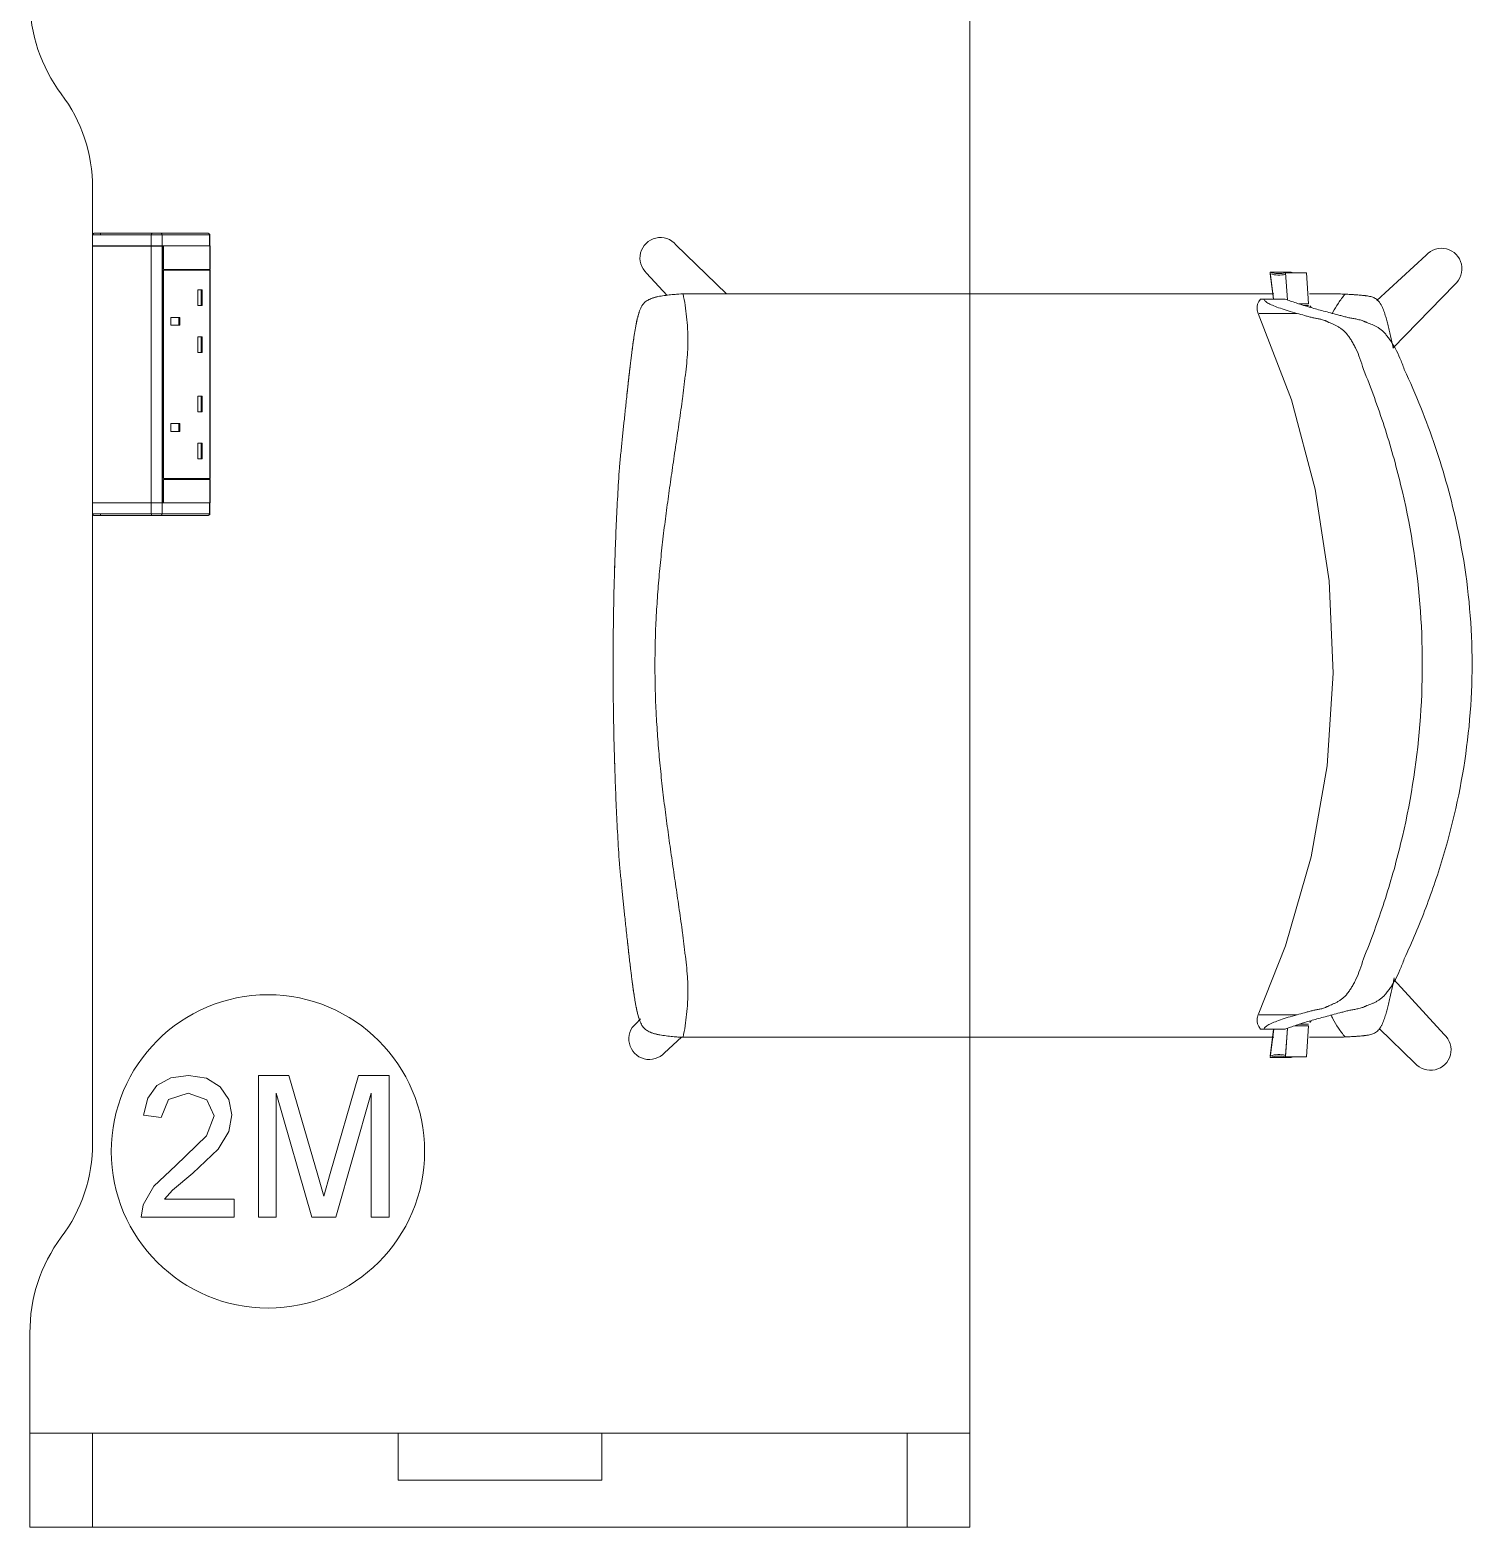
# Model space of a CAD drawing. Header units: millimetres. Extents: x 79795 to 317870, y -36033 to 97293.
# Drawn here: x 180700 to 181621, y 22738 to 23693 of the extents above; entities that cross this region are included whole.
import ezdxf

# ---------------------------------------------------------------- set-up
doc = ezdxf.new("R2010")
doc.units = ezdxf.units.MM
doc.header["$MEASUREMENT"] = 0
doc.layers.add('I-FURN', color=8, linetype='CONTINUOUS', lineweight=9)

msp = doc.modelspace()

# ---------------------------------------------------------------- linework, layer by layer
at = {"layer": 'I-FURN'}
for p, q in [((181299.93, 22737.59), (181299.93, 23837.59)), ((181299.93, 23837.59), (181299.93, 22737.59)), ((180739.93, 23592.59), (180739.93, 23562.56)), ((180739.93, 23562.56), (180739.93, 23592.59)), ((180739.92, 23562.56), (180739.92, 23555.56)), ((180739.93, 23562.56), (180777.39, 23562.56)), ((180739.93, 23562.56), (180739.93, 23555.56)), ((180740.93, 23563.56), (180740.92, 23563.56)), ((180777.95, 23563.56), (180740.93, 23563.56)), ((180740.93, 23563.56), (180744.92, 23563.56)), ((180744.92, 23562.56), (180744.92, 23563.56)), ((180744.92, 23563.56), (180783.49, 23563.56)), ((180777.39, 23562.56), (180784.31, 23562.56)), ((180777.39, 23562.56), (180777.39, 23555.56)), ((180783.49, 23563.56), (180777.95, 23563.56)), ((180813.77, 23563.56), (180783.49, 23563.56)), ((180813.77, 23563.56), (180783.49, 23563.56)), ((180784.31, 23562.56), (180814.59, 23562.56)), ((180784.31, 23562.56), (180784.31, 23555.56)), ((180814.4, 23563.34), (180814.43, 23563.32)), ((180814.59, 23562.56), (180814.77, 23562.56)), ((180814.59, 23562.56), (180814.59, 23555.56)), ((180814.77, 23555.56), (180814.77, 23562.56)), ((180814.77, 23555.56), (180814.77, 23562.56)), ((180814.77, 23555.56), (180814.77, 23562.56)), ((180739.92, 23555.44), (180739.92, 23391.54)), ((180739.93, 23555.56), (180777.39, 23555.56)), ((180739.93, 23391.54), (180739.93, 23555.44)), ((180777.39, 23555.44), (180739.93, 23555.44)), ((180777.39, 23555.56), (180784.31, 23555.56)), ((180777.39, 23391.54), (180777.39, 23555.44)), ((180784.31, 23555.44), (180777.39, 23555.44)), ((180785.14, 23555.5), (180782.68, 23555.5)), ((180784.31, 23555.56), (180814.59, 23555.56)), ((180784.31, 23391.54), (180784.31, 23555.44)), ((180784.31, 23555.44), (180784.94, 23555.44)), ((180784.94, 23555.44), (180784.94, 23540.5)), ((180785.14, 23540.5), (180785.14, 23555.5)), ((180785.14, 23555.5), (180814.97, 23555.5)), ((180814.59, 23555.56), (180814.77, 23555.56)), ((180814.77, 23391.54), (180814.77, 23555.44)), ((180814.97, 23555.5), (180814.97, 23540.5)), ((181144.59, 23524.92), (181112.32, 23556.26)), ((181591.21, 23549.69), (181559.67, 23520.71)), ((180784.94, 23540), (180784.94, 23407)), ((180814.97, 23540.5), (180785.14, 23540.5)), ((180785.14, 23407), (180785.14, 23540)), ((180814.97, 23540), (180785.14, 23540)), ((180814.59, 23540.5), (180814.59, 23540)), ((180814.97, 23540), (180814.97, 23407)), ((181093.59, 23538.05), (181106.58, 23523.91)), ((181491.67, 23538.72), (181493.73, 23521.54)), ((181505, 23538.72), (181491.67, 23538.72)), ((181491.7, 23537.76), (181493.65, 23521.54)), ((181502.58, 23521.03), (181501.39, 23538.39)), ((181501.39, 23538.39), (181514.72, 23538.39)), ((181514.72, 23538.39), (181516.08, 23518.48)), ((180809.94, 23527.4), (180807.07, 23527.4)), ((180807.07, 23517.4), (180807.07, 23527.4)), ((180809.2, 23517.4), (180809.2, 23527.4)), ((180809.94, 23517.4), (180809.94, 23527.4)), ((181116.26, 23524.92), (181116.86, 23524.92)), ((181569.99, 23490.31), (181609.43, 23530.97)), ((180809.94, 23517.4), (180807.07, 23517.4)), ((181483.61, 23518.26), (181483.29, 23516.78)), ((181483.29, 23516.78), (181483.31, 23514.51)), ((181483.31, 23514.51), (181483.86, 23512.43)), ((181484.34, 23520), (181483.61, 23518.26)), ((181485.43, 23521.54), (181484.34, 23520)), ((181487.5, 23521.54), (181501.13, 23521.54)), ((181516.08, 23518.48), (181510.18, 23518.48)), ((181516.11, 23517.53), (181513.1, 23517.53)), ((180795.6, 23509.9), (180789.87, 23509.9)), ((180789.87, 23504.9), (180789.87, 23509.9)), ((180795.6, 23504.9), (180789.87, 23504.9)), ((180794.86, 23504.9), (180794.86, 23509.9)), ((180795.6, 23504.9), (180795.6, 23509.9)), ((181483.86, 23512.43), (181505.13, 23457.29)), ((180809.94, 23497.4), (180807.07, 23497.4)), ((180807.07, 23487.4), (180807.07, 23497.4)), ((180809.2, 23487.4), (180809.2, 23497.4)), ((180809.94, 23487.4), (180809.94, 23497.4)), ((180809.94, 23487.4), (180807.07, 23487.4)), ((180809.94, 23459.61), (180807.07, 23459.61)), ((180807.07, 23449.61), (180807.07, 23459.61)), ((180809.2, 23449.61), (180809.2, 23459.61)), ((180809.94, 23449.61), (180809.94, 23459.61)), ((181505.13, 23457.29), (181520.32, 23400.16)), ((180809.94, 23449.61), (180807.07, 23449.61)), ((180789.87, 23442.11), (180789.87, 23437.11)), ((180795.6, 23442.11), (180789.87, 23442.11)), ((180789.87, 23437.11), (180795.6, 23437.11)), ((180794.86, 23437.11), (180794.86, 23442.11)), ((180795.6, 23437.11), (180795.6, 23442.11)), ((180809.94, 23429.61), (180807.07, 23429.61)), ((180807.07, 23419.61), (180807.07, 23429.61)), ((180809.2, 23419.61), (180809.2, 23429.61)), ((180809.94, 23419.61), (180809.94, 23429.61)), ((180809.94, 23419.61), (180807.07, 23419.61)), ((180784.94, 23406.5), (180784.94, 23391.54)), ((180814.97, 23407), (180785.14, 23407)), ((180785.14, 23391.5), (180785.14, 23406.5)), ((180785.14, 23406.5), (180814.97, 23406.5)), ((180814.59, 23407), (180814.59, 23406.5)), ((180814.97, 23406.5), (180814.97, 23391.5)), ((181520.32, 23400.16), (181529.25, 23341.72)), ((180739.92, 23391.44), (180739.92, 23384.44)), ((180739.93, 23391.54), (180777.39, 23391.54)), ((180739.93, 23384.44), (180739.93, 23391.44)), ((180777.39, 23391.44), (180739.93, 23391.44)), ((180777.39, 23391.54), (180784.31, 23391.54)), ((180777.39, 23384.44), (180777.39, 23391.44)), ((180784.31, 23391.44), (180777.39, 23391.44)), ((180784.94, 23391.54), (180784.31, 23391.54)), ((180784.31, 23384.44), (180784.31, 23391.44)), ((180814.59, 23391.44), (180784.31, 23391.44)), ((180814.97, 23391.5), (180785.14, 23391.5)), ((180814.59, 23384.44), (180814.59, 23391.44)), ((180814.77, 23391.44), (180814.59, 23391.44)), ((180814.77, 23384.44), (180814.77, 23391.44)), ((180814.77, 23384.44), (180814.77, 23391.44)), ((180814.77, 23391.44), (180814.77, 23384.44)), ((180739.93, 23384.44), (180739.93, 22982.59)), ((180739.93, 22982.59), (180739.93, 23384.44)), ((180777.39, 23384.44), (180739.93, 23384.44)), ((180744.92, 23383.44), (180740.93, 23383.44)), ((180740.93, 23383.44), (180777.95, 23383.44)), ((180744.92, 23383.44), (180744.92, 23384.44)), ((180783.49, 23383.44), (180744.92, 23383.44)), ((180784.31, 23384.44), (180777.39, 23384.44)), ((180777.95, 23383.44), (180783.49, 23383.44)), ((180783.49, 23383.44), (180813.77, 23383.44)), ((180783.49, 23383.44), (180813.77, 23383.44)), ((180814.59, 23384.44), (180784.31, 23384.44)), ((180814.43, 23383.7), (180814.4, 23383.67)), ((180814.77, 23384.44), (180814.59, 23384.44)), ((181529.25, 23341.72), (181531.81, 23282.65)), ((181531.81, 23282.65), (181527.97, 23223.64)), ((181527.97, 23223.64), (181517.78, 23165.39)), ((181517.78, 23165.39), (181501.35, 23108.59)), ((181501.35, 23108.59), (181483.86, 23064.66)), ((181602.73, 23051.99), (181570.5, 23087.1)), ((181483.31, 23062.58), (181483.86, 23064.66)), ((181089.67, 23062.09), (181086.83, 23059.16)), ((181483.29, 23060.31), (181483.31, 23062.58)), ((181483.61, 23058.83), (181483.29, 23060.31)), ((181484.34, 23057.09), (181483.61, 23058.83)), ((181485.43, 23055.55), (181484.34, 23057.09)), ((181487.5, 23055.55), (181501.13, 23055.55)), ((181493.73, 23055.55), (181491.67, 23038.37)), ((181493.88, 23055.55), (181491.7, 23037.42)), ((181501.39, 23038.7), (181502.58, 23056.06)), ((181501.42, 23037.74), (181502.67, 23056.09)), ((181507.27, 23057.65), (181516.11, 23057.65)), ((181510.18, 23058.6), (181516.08, 23058.6)), ((181516.11, 23057.65), (181514.75, 23037.74)), ((181561.23, 23055.9), (181584.01, 23033.79)), ((181105.03, 23040.43), (181115.8, 23050.31)), ((181116.86, 23050.26), (181116.26, 23050.26)), ((181491.7, 23037.42), (181505.03, 23037.42)), ((181514.75, 23037.74), (181501.42, 23037.74)), ((180801.16, 23025.95), (180789.8, 23024.32)), ((180812.61, 23024.14), (180801.16, 23025.95)), ((180865.24, 23025.95), (180845.79, 23025.95)), ((180845.79, 23025.95), (180845.79, 22935.54)), ((180883.74, 22962.23), (180865.24, 23025.95)), ((180909.69, 23025.95), (180891.51, 22963.33)), ((180929.14, 23025.95), (180909.69, 23025.95)), ((180929.14, 22935.54), (180929.14, 23025.95)), ((180781, 23019.44), (180775.07, 23011.45)), ((180789.8, 23024.32), (180781, 23019.44)), ((180821.39, 23018.71), (180812.61, 23024.14)), ((180826.98, 23010.6), (180821.39, 23018.71)), ((180775.07, 23011.45), (180772.33, 23000.52)), ((180783.63, 22999.11), (180788.39, 23010.52)), ((180788.39, 23010.52), (180800.92, 23014.65)), ((180800.92, 23014.65), (180812.94, 23010.42)), ((180812.94, 23010.42), (180817.54, 23000.06)), ((180828.84, 23000.74), (180826.98, 23010.6)), ((180857.09, 22935.54), (180857.09, 23014.65)), ((180857.09, 23014.65), (180879.81, 22935.54)), ((180895.13, 22935.54), (180917.84, 23014.65)), ((180917.84, 23014.65), (180917.84, 22935.54)), ((180772.33, 23000.52), (180783.63, 22999.11)), ((180817.54, 23000.06), (180812.66, 22987.26)), ((180826.83, 22990.03), (180828.84, 23000.74)), ((180820.15, 22978.95), (180826.83, 22990.03)), ((180812.66, 22987.26), (180793.15, 22968.43)), ((180803.96, 22963.46), (180820.15, 22978.95)), ((180793.15, 22968.43), (180779, 22955.33)), ((180790.96, 22952.59), (180803.96, 22963.46)), ((180887.47, 22948.92), (180883.74, 22962.23)), ((180891.51, 22963.33), (180887.47, 22948.92)), ((180779, 22955.33), (180772.13, 22943.33)), ((180785.86, 22946.84), (180790.96, 22952.59)), ((180772.13, 22943.33), (180770.92, 22935.54)), ((180830.25, 22946.84), (180785.86, 22946.84)), ((180830.25, 22935.54), (180830.25, 22946.84)), ((180770.92, 22935.54), (180830.25, 22935.54)), ((180845.79, 22935.54), (180857.09, 22935.54)), ((180879.81, 22935.54), (180895.13, 22935.54)), ((180917.84, 22935.54), (180929.14, 22935.54)), ((180699.93, 22861.48), (180699.93, 22737.59)), ((180699.93, 22737.59), (180699.93, 22861.48)), ((180739.93, 22797.59), (180699.93, 22797.59)), ((180699.93, 22797.59), (180934.93, 22797.59)), ((180699.93, 22737.59), (180699.93, 22797.59)), ((180699.93, 22737.59), (180699.93, 22797.59)), ((181259.93, 22797.59), (180739.93, 22797.59)), ((180739.93, 22737.59), (180739.93, 22797.59)), ((180739.93, 22737.59), (180739.93, 22797.59)), ((180934.93, 22797.59), (181064.93, 22797.59)), ((180934.93, 22767.59), (180934.93, 22797.59)), ((180934.93, 22767.59), (180934.93, 22797.59)), ((181064.93, 22797.59), (181299.93, 22797.59)), ((181064.93, 22767.59), (181064.93, 22797.59)), ((181064.93, 22797.59), (181064.93, 22767.59)), ((181299.93, 22797.59), (181259.93, 22797.59)), ((181259.93, 22737.59), (181259.93, 22797.59)), ((181259.93, 22737.59), (181259.93, 22797.59)), ((181299.93, 22737.59), (181299.93, 22797.59)), ((181299.93, 22797.59), (181299.93, 22737.59)), ((181064.93, 22767.59), (180934.93, 22767.59)), ((180934.93, 22767.59), (181064.93, 22767.59)), ((181299.93, 22737.59), (180699.93, 22737.59)), ((180699.93, 22737.59), (180739.93, 22737.59)), ((180699.93, 22737.59), (181299.93, 22737.59)), ((181299.93, 22737.59), (180699.93, 22737.59)), ((180739.93, 22737.59), (181259.93, 22737.59)), ((181259.93, 22737.59), (181299.93, 22737.59))]:
    msp.add_line(p, q, dxfattribs=at)
at = {"layer": 'I-FURN', "flags": 128}
for points in [[(180739.92, 23562.56), (180739.92, 23562.6), (180739.92, 23562.64), (180739.93, 23562.68), (180739.93, 23562.72), (180739.94, 23562.76), (180739.95, 23562.8), (180739.96, 23562.84), (180739.97, 23562.88), (180739.98, 23562.92), (180740, 23562.95), (180740.02, 23562.99), (180740.03, 23563.03), (180740.05, 23563.06), (180740.07, 23563.09), (180740.09, 23563.13), (180740.12, 23563.16), (180740.14, 23563.19), (180740.17, 23563.22), (180740.2, 23563.25), (180740.22, 23563.28), (180740.25, 23563.31), (180740.28, 23563.33), (180740.31, 23563.36), (180740.35, 23563.38), (180740.38, 23563.41), (180740.41, 23563.43), (180740.45, 23563.45), (180740.48, 23563.46), (180740.52, 23563.48), (180740.56, 23563.5), (180740.6, 23563.51), (180740.63, 23563.52), (180740.67, 23563.53), (180740.71, 23563.54), (180740.75, 23563.55), (180740.79, 23563.56), (180740.83, 23563.56), (180740.87, 23563.56), (180740.91, 23563.56), (180740.92, 23563.56)], [(180740.92, 23563.56), (180740.92, 23563.56), (180740.93, 23563.56), (180740.95, 23563.56), (180740.97, 23563.56), (180741, 23563.56), (180741.03, 23563.56), (180741.08, 23563.56), (180741.12, 23563.56), (180741.18, 23563.56), (180741.24, 23563.56), (180741.3, 23563.56), (180741.37, 23563.56), (180741.45, 23563.56), (180741.53, 23563.56), (180741.62, 23563.56), (180741.71, 23563.56), (180741.81, 23563.56), (180741.91, 23563.56), (180742.02, 23563.56), (180742.13, 23563.56), (180742.25, 23563.56), (180742.37, 23563.56), (180742.5, 23563.56), (180742.63, 23563.56), (180742.76, 23563.56), (180742.9, 23563.56), (180743.03, 23563.56), (180743.18, 23563.56), (180743.32, 23563.56), (180743.47, 23563.56), (180743.62, 23563.56), (180743.77, 23563.56), (180743.93, 23563.56), (180744.08, 23563.56), (180744.24, 23563.56), (180744.4, 23563.56), (180744.56, 23563.56), (180744.72, 23563.56), (180744.88, 23563.56), (180744.92, 23563.56)], [(180777.95, 23563.56), (180775.17, 23563.56), (180772.47, 23563.56), (180769.86, 23563.56), (180767.34, 23563.56), (180764.91, 23563.56), (180762.58, 23563.56), (180760.35, 23563.56), (180758.22, 23563.56), (180756.21, 23563.56), (180754.31, 23563.56), (180752.52, 23563.56), (180750.85, 23563.56), (180749.3, 23563.56), (180747.87, 23563.56), (180746.57, 23563.56), (180745.4, 23563.56), (180744.35, 23563.56), (180743.44, 23563.56), (180742.66, 23563.56), (180742.01, 23563.56), (180741.5, 23563.56), (180741.12, 23563.56), (180740.93, 23563.56)], [(180783.49, 23563.56), (180783.39, 23563.56), (180783.29, 23563.56), (180783.19, 23563.56), (180783.08, 23563.56), (180782.97, 23563.56), (180782.85, 23563.56), (180782.73, 23563.56), (180782.6, 23563.56), (180782.47, 23563.56), (180782.34, 23563.56), (180782.2, 23563.56), (180782.06, 23563.56), (180781.91, 23563.56), (180781.77, 23563.56), (180781.62, 23563.56), (180781.47, 23563.56), (180781.32, 23563.56), (180781.16, 23563.56), (180781.01, 23563.56), (180780.85, 23563.56), (180780.69, 23563.56), (180780.53, 23563.56), (180780.37, 23563.56), (180780.21, 23563.56), (180780.05, 23563.56), (180779.89, 23563.56), (180779.73, 23563.56), (180779.57, 23563.56), (180779.42, 23563.56), (180779.26, 23563.56), (180779.1, 23563.56), (180778.95, 23563.56), (180778.8, 23563.56), (180778.65, 23563.56), (180778.51, 23563.56), (180778.36, 23563.56), (180778.22, 23563.56), (180778.09, 23563.56), (180777.95, 23563.56)], [(180814.63, 23563.07), (180814.65, 23563.04), (180814.67, 23563), (180814.68, 23562.96), (180814.7, 23562.93), (180814.71, 23562.89), (180814.72, 23562.85), (180814.74, 23562.81), (180814.74, 23562.77), (180814.75, 23562.73), (180814.76, 23562.69), (180814.76, 23562.65), (180814.77, 23562.61), (180814.77, 23562.57), (180814.77, 23562.56)], [(180740.92, 23383.44), (180740.88, 23383.44), (180740.84, 23383.45), (180740.8, 23383.45), (180740.76, 23383.45), (180740.72, 23383.46), (180740.68, 23383.47), (180740.64, 23383.48), (180740.61, 23383.49), (180740.57, 23383.51), (180740.53, 23383.52), (180740.49, 23383.54), (180740.46, 23383.55), (180740.42, 23383.57), (180740.39, 23383.59), (180740.36, 23383.62), (180740.32, 23383.64), (180740.29, 23383.66), (180740.26, 23383.69), (180740.23, 23383.72), (180740.2, 23383.75), (180740.18, 23383.77), (180740.15, 23383.8), (180740.12, 23383.84), (180740.1, 23383.87), (180740.08, 23383.9), (180740.06, 23383.94), (180740.04, 23383.97), (180740.02, 23384.01), (180740, 23384.04), (180739.99, 23384.08), (180739.97, 23384.12), (180739.96, 23384.16), (180739.95, 23384.19), (180739.94, 23384.23), (180739.93, 23384.27), (180739.93, 23384.31), (180739.92, 23384.35), (180739.92, 23384.39), (180739.92, 23384.43), (180739.92, 23384.44)], [(180744.92, 23383.44), (180744.76, 23383.44), (180744.6, 23383.44), (180744.44, 23383.44), (180744.28, 23383.44), (180744.13, 23383.44), (180743.97, 23383.44), (180743.81, 23383.44), (180743.66, 23383.44), (180743.51, 23383.44), (180743.36, 23383.44), (180743.22, 23383.44), (180743.07, 23383.44), (180742.93, 23383.44), (180742.8, 23383.44), (180742.66, 23383.44), (180742.53, 23383.44), (180742.4, 23383.44), (180742.28, 23383.44), (180742.16, 23383.44), (180742.05, 23383.44), (180741.94, 23383.44), (180741.84, 23383.44), (180741.74, 23383.44), (180741.64, 23383.44), (180741.55, 23383.44), (180741.47, 23383.44), (180741.39, 23383.44), (180741.32, 23383.44), (180741.25, 23383.44), (180741.19, 23383.44), (180741.14, 23383.44), (180741.09, 23383.44), (180741.05, 23383.44), (180741.01, 23383.44), (180740.98, 23383.44), (180740.95, 23383.44), (180740.94, 23383.44), (180740.93, 23383.44), (180740.92, 23383.44)], [(180740.92, 23383.44), (180740.92, 23383.44), (180740.93, 23383.44)], [(180740.93, 23383.44), (180741.21, 23383.44), (180741.62, 23383.44), (180742.17, 23383.44), (180742.85, 23383.44), (180743.67, 23383.44), (180744.62, 23383.44), (180745.7, 23383.44), (180746.91, 23383.44), (180748.24, 23383.44), (180749.7, 23383.44), (180751.28, 23383.44), (180752.98, 23383.44), (180754.8, 23383.44), (180756.74, 23383.44), (180758.78, 23383.44), (180760.93, 23383.44), (180763.19, 23383.44), (180765.55, 23383.44), (180768, 23383.44), (180770.55, 23383.44), (180773.19, 23383.44), (180775.91, 23383.44), (180777.95, 23383.44)], [(180777.95, 23383.44), (180778.09, 23383.44), (180778.22, 23383.44), (180778.36, 23383.44), (180778.51, 23383.44), (180778.65, 23383.44), (180778.8, 23383.44), (180778.95, 23383.44), (180779.11, 23383.44), (180779.26, 23383.44), (180779.42, 23383.44), (180779.57, 23383.44), (180779.73, 23383.44), (180779.89, 23383.44), (180780.05, 23383.44), (180780.21, 23383.44), (180780.37, 23383.44), (180780.53, 23383.44), (180780.69, 23383.44), (180780.85, 23383.44), (180781.01, 23383.44), (180781.16, 23383.44), (180781.32, 23383.44), (180781.47, 23383.44), (180781.62, 23383.44), (180781.77, 23383.44), (180781.91, 23383.44), (180782.06, 23383.44), (180782.2, 23383.44), (180782.34, 23383.44), (180782.47, 23383.44), (180782.6, 23383.44), (180782.73, 23383.44), (180782.85, 23383.44), (180782.97, 23383.44), (180783.08, 23383.44), (180783.19, 23383.44), (180783.29, 23383.44), (180783.39, 23383.44), (180783.49, 23383.44)], [(180814.77, 23384.44), (180814.77, 23384.4), (180814.76, 23384.36), (180814.76, 23384.32), (180814.75, 23384.28), (180814.75, 23384.24), (180814.74, 23384.2), (180814.73, 23384.17), (180814.72, 23384.13), (180814.7, 23384.09), (180814.69, 23384.05), (180814.67, 23384.02), (180814.65, 23383.98), (180814.63, 23383.94)]]:
    msp.add_lwpolyline(points, dxfattribs=at)
at = {"layer": 'I-FURN'}
for centre, radius, start, end in [((180799.93, 23712.59), 100, 180, 216.8699), ((180799.93, 23712.59), 100, 180, 216.8699), ((180639.93, 23592.59), 100, 0, 36.8699), ((180639.93, 23592.59), 100, 0, 36.8699), ((181102.35, 23547.78), 13.09, 40.39413, 228.01036), ((181600.94, 23540.94), 13.09, 310.41756, 138.03379), ((180851.86, 22977.41), 100, 0, 180), ((181095.31, 23049.19), 13.09, 130.3707, 317.98694), ((181593.98, 23042.27), 13.09, 220.39413, 48.01036), ((180639.93, 22982.59), 100, 323.1301, 0), ((180639.93, 22982.59), 100, 323.1301, 0), ((180851.86, 22977.41), 100, 180.02508, 0), ((180799.95, 22862.58), 100.03, 143.1301, 180.62561), ((180799.95, 22862.58), 100.03, 143.1301, 180.62561)]:
    msp.add_arc(centre, radius, start, end, dxfattribs=at)
for centre, major_axis, ratio, start_param, end_param in [((180740.93, 23562.56), (0, 1), 0.998113, 0, 1.570796), ((180777.95, 23562.56), (0, 1), 0.56467, 0, 1.570796), ((180783.49, 23562.56), (0, 1), 0.819152, 4.712389, 6.283185), ((180813.77, 23562.56), (0, 1), 0.819152, 4.712389, 6.283185), ((181497.06, 23555.21), (0, -17.39), 0.978487, 5.960696, 6.540192), ((181497.09, 23554.26), (0, -17.39), 0.978487, 5.960696, 6.540192), ((181510.4, 23555.21), (0, -17.39), 0.978487, 5.960696, 6.044337), ((180740.93, 23384.44), (0, 1), 0.998113, 1.570796, 3.141593), ((180777.95, 23384.44), (0, 1), 0.56467, 1.570796, 3.141593), ((180783.49, 23384.44), (0, 1), 0.819152, 3.141593, 4.712389), ((180813.77, 23384.44), (0, -1), 0.819152, 0, 1.570796), ((181497.06, 23021.88), (0, -17.39), 0.978487, 2.884586, 3.464082), ((181497.09, 23020.93), (0, -17.39), 0.978487, 2.884586, 3.464082), ((181510.42, 23020.93), (0, -17.39), 0.978487, 3.380441, 3.464082)]:
    msp.add_ellipse(centre, major_axis=major_axis, ratio=ratio, start_param=start_param, end_param=end_param, dxfattribs=at)
for points, knots in [([(181076.15, 23413.89), (181076.47, 23417.06), (181076.95, 23421.75), (181077.57, 23427.85), (181078.04, 23432.4), (181078.48, 23436.69), (181078.91, 23440.79), (181079.34, 23444.97), (181079.81, 23449.44), (181080.32, 23454.21), (181080.84, 23459.05), (181081.36, 23463.86), (181081.89, 23468.61), (181082.38, 23472.96), (181082.85, 23477.04), (181083.26, 23480.52), (181083.61, 23483.43), (181083.9, 23485.73), (181084.18, 23487.95), (181084.54, 23490.69), (181084.99, 23494), (181085.5, 23497.51), (181085.91, 23500.14), (181086.17, 23501.69), (181086.38, 23502.86), (181086.59, 23504.07), (181086.91, 23505.73), (181087.34, 23507.8), (181087.9, 23510.13), (181088.69, 23512.96), (181089.52, 23515.36), (181090.39, 23517), (181090.93, 23517.82), (181091.34, 23518.36), (181091.77, 23518.86), (181092.39, 23519.49), (181093.61, 23520.49), (181095.3, 23521.44), (181097.26, 23522.22), (181098.92, 23522.73), (181100.78, 23523.16), (181103.4, 23523.64), (181106.88, 23524.11), (181110.98, 23524.52), (181114.36, 23524.79), (181115.8, 23524.89), (181116.26, 23524.92)], [0, 0, 0, 0, 0.0625, 0.09375, 0.125, 0.15625, 0.1875, 0.21875, 0.25, 0.28125, 0.3125, 0.34375, 0.375, 0.40625, 0.4375, 0.46875, 0.484375, 0.5, 0.515625, 0.53125, 0.5625, 0.59375, 0.609375, 0.617188, 0.625, 0.632812, 0.640625, 0.65625, 0.671875, 0.6875, 0.71875, 0.734375, 0.742188, 0.75, 0.757812, 0.765625, 0.78125, 0.8125, 0.828125, 0.84375, 0.859375, 0.875, 0.90625, 0.9375, 0.96875, 1, 1, 1, 1]), ([(181100.25, 23523.03), (181099.79, 23522.93), (181098.65, 23522.65), (181097.01, 23522.14), (181095.67, 23521.58), (181094.93, 23521.2), (181094.75, 23521.1)], [0.11388456, 0.11388456, 0.11388456, 0.11388456, 0.125, 0.14285714, 0.16071429, 0.16623382, 0.16623382, 0.16623382, 0.16623382]), ([(181098.87, 23287.59), (181098.89, 23297.64), (181099.28, 23312.68), (181100.54, 23332.75), (181101.78, 23347.76), (181103.33, 23362.74), (181105.07, 23377.65), (181106.99, 23392.11), (181109.02, 23406.55), (181110.81, 23418.91), (181112.29, 23428.81), (181113.36, 23436.22), (181114.42, 23443.6), (181115.5, 23450.96), (181116.35, 23457.1), (181116.98, 23462.02), (181117.41, 23465.72), (181117.83, 23469.44), (181118.44, 23474.4), (181119.17, 23480.62), (181119.71, 23486.84), (181119.94, 23491.8), (181119.98, 23495.51), (181119.89, 23499.2), (181119.67, 23504.12), (181118.96, 23512.72), (181117.83, 23520.05), (181116.86, 23524.92)], [0, 0, 0, 0, 0.125, 0.1875, 0.25, 0.3125, 0.375, 0.4375, 0.5, 0.5625, 0.59375, 0.625, 0.65625, 0.6875, 0.71875, 0.734375, 0.75, 0.765625, 0.78125, 0.8125, 0.84375, 0.859375, 0.875, 0.890625, 0.90625, 0.9375, 1, 1, 1, 1]), ([(181116.86, 23524.92), (181127.06, 23524.92), (181141.99, 23524.92), (181161.69, 23524.92), (181176.47, 23524.92), (181191.15, 23524.92), (181205.76, 23524.92), (181218.08, 23524.92), (181228.08, 23524.92), (181235.69, 23524.92), (181243.32, 23524.92), (181253.4, 23524.92), (181265.88, 23524.92), (181278.33, 23524.92), (181288.37, 23524.92), (181294.78, 23524.92), (181298.65, 23524.92), (181299.98, 23524.92)], [-1, -1, -1, -1, -0.9285714, -0.8928571, -0.8571429, -0.8214286, -0.7857143, -0.75, -0.7321429, -0.7142857, -0.6964286, -0.6785714, -0.6428571, -0.6071429, -0.5892857, -0.5714286, -0.5621337, -0.5621337, -0.5621337, -0.5621337]), ([(181299.98, 23524.92), (181301.2, 23524.92), (181304.95, 23524.92), (181313.72, 23524.92), (181326.23, 23524.92), (181341.19, 23524.92), (181356.37, 23524.92), (181371.5, 23524.92), (181386.39, 23524.92), (181398.83, 23524.92), (181408.87, 23524.92), (181416.49, 23524.92), (181424.07, 23524.92), (181433.97, 23524.92), (181446.21, 23524.92), (181458.58, 23524.92), (181468.68, 23524.92), (181476.41, 23524.92), (181484.22, 23524.92), (181490.06, 23524.92), (181493.33, 23524.92), (181494.03, 23524.92)], [-0.5621337, -0.5621337, -0.5621337, -0.5621337, -0.5535714, -0.5357143, -0.5, -0.4642857, -0.4285714, -0.3928571, -0.3571429, -0.3214286, -0.3035714, -0.2857143, -0.2678571, -0.25, -0.2142857, -0.1785714, -0.1607143, -0.1428571, -0.125, -0.1071429, -0.1022726, -0.1022726, -0.1022726, -0.1022726]), ([(181539.46, 23524.72), (181537.87, 23522.84), (181535.03, 23519.03), (181532.48, 23514.77), (181531.3, 23512.43), (181531.12, 23512.06)], [0, 0, 0, 0, 0.02777778, 0.05555556, 0.06066679, 0.06066679, 0.06066679, 0.06066679]), ([(181539.46, 23524.72), (181540.54, 23524.66), (181542.2, 23524.57), (181544.15, 23524.45), (181545.25, 23524.38), (181546.07, 23524.32), (181546.87, 23524.27), (181547.88, 23524.19), (181549.1, 23524.1), (181550.33, 23523.98), (181551.22, 23523.89), (181551.73, 23523.83), (181552.13, 23523.79), (181552.52, 23523.74), (181553.03, 23523.67), (181553.91, 23523.54), (181555.11, 23523.32), (181556.46, 23522.99), (181557.69, 23522.56), (181558.91, 23521.93), (181560.08, 23521.03), (181561, 23520.06), (181561.65, 23519.18), (181562.08, 23518.51), (181562.48, 23517.82), (181562.98, 23516.84), (181563.56, 23515.52), (181564.21, 23513.84), (181564.81, 23512.05), (181565.34, 23510.32), (181565.8, 23508.73), (181566.22, 23507.18), (181566.66, 23505.51), (181567.12, 23503.67), (181567.71, 23501.2), (181568.74, 23496.78), (181569.55, 23493.02), (181570.05, 23490.68)], [0, 0, 0, 0, 0.0625, 0.09375, 0.109375, 0.125, 0.140625, 0.15625, 0.1875, 0.21875, 0.234375, 0.242188, 0.25, 0.257812, 0.265625, 0.28125, 0.3125, 0.34375, 0.375, 0.40625, 0.4375, 0.46875, 0.484375, 0.5, 0.515625, 0.53125, 0.5625, 0.59375, 0.625, 0.65625, 0.6875, 0.71875, 0.75, 0.78125, 0.8125, 0.875, 1, 1, 1, 1]), ([(181487.5, 23521.54), (181486.94, 23521.54), (181486.12, 23521.54), (181485.46, 23521.54), (181485.36, 23521.54), (181485.99, 23521.54), (181486.77, 23521.54), (181487.14, 23521.54)], [0, 0, 0, 0, 0.125, 0.25, 0.375, 0.5, 0.5828112, 0.5828112, 0.5828112, 0.5828112]), ([(181508.27, 23519.11), (181510.16, 23518.43), (181513.39, 23517.38), (181518.42, 23515.92), (181522.5, 23514.8), (181526.74, 23513.65), (181531.22, 23512.47), (181535.27, 23511.39), (181538.62, 23510.51), (181540.77, 23509.95), (181542.48, 23509.55), (181544.17, 23509.24), (181545.86, 23508.97), (181547.6, 23508.61), (181548.95, 23508.27), (181550.12, 23507.91), (181550.97, 23507.59), (181551.47, 23507.39), (181551.84, 23507.23), (181552.22, 23507.07), (181552.73, 23506.86), (181553.64, 23506.5), (181554.97, 23505.98), (181556.62, 23505.32), (181558.31, 23504.55), (181560.03, 23503.63), (181561.75, 23502.5), (181563.18, 23501.34), (181564.16, 23500.39), (181564.72, 23499.81), (181565.13, 23499.34), (181565.54, 23498.86), (181566.09, 23498.2), (181567.04, 23496.99), (181568.38, 23495.13), (181569.97, 23492.65), (181572.03, 23489.04), (181574.5, 23483.93), (181576.35, 23479.21), (181577.23, 23476.68)], [0, 0, 0, 0, 0.142857, 0.214286, 0.285714, 0.357143, 0.428571, 0.5, 0.535714, 0.571429, 0.589286, 0.607143, 0.642857, 0.660714, 0.678571, 0.696429, 0.705357, 0.709821, 0.714286, 0.71875, 0.723214, 0.732143, 0.75, 0.767857, 0.785714, 0.803571, 0.821429, 0.839286, 0.848214, 0.852679, 0.857143, 0.861607, 0.866071, 0.875, 0.892857, 0.910714, 0.928571, 0.964286, 1, 1, 1, 1]), ([(181088.76, 23513.07), (181088.71, 23512.92), (181088.47, 23512.15), (181088.08, 23510.78), (181087.62, 23508.99), (181087.2, 23507.14), (181086.95, 23505.88), (181086.83, 23505.27)], [0.2634642, 0.2634642, 0.2634642, 0.2634642, 0.26785714, 0.28571429, 0.30357143, 0.32142857, 0.33764593, 0.33764593, 0.33764593, 0.33764593]), ([(181484.52, 23512.43), (181484.78, 23512.43), (181485.42, 23512.43), (181487.42, 23512.43), (181491.32, 23512.43), (181498.53, 23512.43), (181505.05, 23512.43), (181508.81, 23512.43)], [0.4444444, 0.4444444, 0.4444444, 0.4444444, 0.5138889, 0.5833333, 0.7222222, 0.8611111, 1, 1, 1, 1]), ([(181551.16, 23476.68), (181550.46, 23479.16), (181548.95, 23483.82), (181546.84, 23488.87), (181545.04, 23492.46), (181543.62, 23494.93), (181542.4, 23496.8), (181541.53, 23498.01), (181541.02, 23498.67), (181540.64, 23499.15), (181540.26, 23499.62), (181539.73, 23500.21), (181538.8, 23501.18), (181537.41, 23502.38), (181535.7, 23503.56), (181533.98, 23504.53), (181532.3, 23505.36), (181530.66, 23506.07), (181529.37, 23506.62), (181528.5, 23507), (181528.02, 23507.22), (181527.67, 23507.38), (181527.32, 23507.55), (181526.87, 23507.75), (181526.11, 23508.06), (181525.07, 23508.41), (181523.91, 23508.72), (181522.42, 23509.04), (181520.97, 23509.26), (181519.49, 23509.53), (181518.32, 23509.81), (181517.12, 23510.14), (181515.52, 23510.56), (181512.73, 23511.32), (181510.37, 23511.98), (181508.81, 23512.43)], [0, 0, 0, 0, 0.0625, 0.125, 0.15625, 0.1875, 0.21875, 0.234375, 0.242188, 0.25, 0.257812, 0.265625, 0.28125, 0.3125, 0.34375, 0.375, 0.40625, 0.4375, 0.46875, 0.484375, 0.492188, 0.5, 0.507812, 0.515625, 0.53125, 0.5625, 0.59375, 0.625, 0.6875, 0.71875, 0.75, 0.78125, 0.8125, 0.875, 1, 1, 1, 1]), ([(181085.42, 23496.94), (181085.39, 23496.76), (181085.25, 23495.81), (181085, 23494.04), (181084.67, 23491.66), (181084.41, 23489.72), (181084.26, 23488.57), (181084.21, 23488.16)], [0.40654079, 0.40654079, 0.40654079, 0.40654079, 0.41071429, 0.42857143, 0.44642857, 0.46428571, 0.47431632, 0.47431632, 0.47431632, 0.47431632]), ([(181083.18, 23479.88), (181083.14, 23479.53), (181083.02, 23478.48), (181082.72, 23475.91), (181082.29, 23472.24), (181081.83, 23468.11), (181081.38, 23464.06), (181081.08, 23461.25), (181080.92, 23459.83)], [0.5447675, 0.5447675, 0.5447675, 0.5447675, 0.5535714, 0.5714286, 0.6071429, 0.6428571, 0.6785714, 0.7142857, 0.7142857, 0.7142857, 0.7142857]), ([(181551.16, 23100.4), (181556.03, 23112.34), (181564.84, 23136.51), (181578.89, 23186.09), (181589.24, 23249.8), (181589.24, 23327.28), (181578.89, 23390.99), (181564.84, 23440.57), (181556.03, 23464.74), (181551.16, 23476.68)], [-1, -1, -1, -1, -0.9, -0.8, -0.6, -0.4, -0.2, -0.1, 0, 0, 0, 0]), ([(181577.23, 23476.68), (181584.71, 23460.61), (181597.87, 23427.77), (181613.66, 23370.84), (181622.16, 23306.32), (181619, 23235.36), (181606.51, 23177.55), (181591.37, 23132.84), (181582.22, 23111.12), (181577.23, 23100.4)], [-1, -1, -1, -1, -0.863636, -0.727273, -0.545455, -0.363636, -0.181818, -0.090909, 0, 0, 0, 0]), ([(181076.15, 23161.29), (181075.4, 23173.28), (181074.42, 23191.28), (181073.57, 23212.29), (181073.17, 23224.31), (181072.9, 23233.32), (181072.68, 23242.35), (181072.49, 23251.37), (181072.35, 23260.4), (181072.25, 23269.45), (181072.19, 23278.51), (181072.17, 23287.59), (181072.19, 23296.67), (181072.25, 23305.74), (181072.35, 23314.78), (181072.49, 23323.81), (181072.68, 23332.84), (181072.9, 23341.86), (181073.17, 23350.88), (181073.57, 23362.89), (181074.42, 23383.91), (181075.4, 23401.91), (181076.15, 23413.89)], [0, 0, 0, 0, 0.142857, 0.214286, 0.25, 0.285714, 0.321429, 0.357143, 0.392857, 0.428571, 0.464286, 0.5, 0.535714, 0.571429, 0.607143, 0.642857, 0.678571, 0.714286, 0.75, 0.785714, 0.857143, 1, 1, 1, 1]), ([(181073.35, 23356.15), (181073.28, 23354.36), (181073.19, 23351.58), (181073.11, 23348.79), (181073.09, 23347.8)], [0.45739181, 0.45739181, 0.45739181, 0.45739181, 0.5, 0.52352779, 0.52352779, 0.52352779, 0.52352779]), ([(181116.86, 23050.26), (181117.83, 23055.13), (181118.96, 23062.47), (181119.67, 23071.06), (181119.89, 23075.98), (181119.98, 23079.68), (181119.94, 23083.38), (181119.71, 23088.34), (181119.17, 23094.56), (181118.44, 23100.78), (181117.83, 23105.75), (181117.41, 23109.46), (181116.98, 23113.16), (181116.35, 23118.08), (181115.5, 23124.22), (181114.42, 23131.59), (181113.36, 23138.96), (181112.29, 23146.37), (181110.81, 23156.27), (181109.02, 23168.64), (181106.99, 23183.07), (181105.07, 23197.53), (181103.33, 23212.44), (181101.78, 23227.43), (181100.54, 23242.43), (181099.28, 23262.5), (181098.89, 23277.55), (181098.87, 23287.59)], [0, 0, 0, 0, 0.0625, 0.09375, 0.109375, 0.125, 0.140625, 0.15625, 0.1875, 0.21875, 0.234375, 0.25, 0.265625, 0.28125, 0.3125, 0.34375, 0.375, 0.40625, 0.4375, 0.5, 0.5625, 0.625, 0.6875, 0.75, 0.8125, 0.875, 1, 1, 1, 1]), ([(181073.08, 23227.38), (181073.11, 23226.39), (181073.19, 23223.61), (181073.29, 23220.82), (181073.36, 23219.03)], [0.47647303, 0.47647303, 0.47647303, 0.47647303, 0.5, 0.54260339, 0.54260339, 0.54260339, 0.54260339]), ([(181116.26, 23050.26), (181115.84, 23050.29), (181114.49, 23050.39), (181111.19, 23050.65), (181107.12, 23051.05), (181103.63, 23051.51), (181100.98, 23051.99), (181099.1, 23052.41), (181097.41, 23052.91), (181095.92, 23053.49), (181094.57, 23054.15), (181093.36, 23054.91), (181092.48, 23055.62), (181091.85, 23056.24), (181091.27, 23056.89), (181090.58, 23057.84), (181089.57, 23059.71), (181088.73, 23062.09), (181087.94, 23064.89), (181087.38, 23067.2), (181086.96, 23069.23), (181086.64, 23070.86), (181086.42, 23072.05), (181086.22, 23073.19), (181085.97, 23074.7), (181085.56, 23077.24), (181085.07, 23080.59), (181084.64, 23083.73), (181084.29, 23086.34), (181084.02, 23088.5), (181083.74, 23090.75), (181083.39, 23093.61), (181082.97, 23097.09), (181082.49, 23101.25), (181081.98, 23105.7), (181081.44, 23110.63), (181080.88, 23115.76), (181080.32, 23120.95), (181079.79, 23125.98), (181079.31, 23130.53), (181078.88, 23134.67), (181078.46, 23138.67), (181078.03, 23142.9), (181077.56, 23147.43), (181076.95, 23153.49), (181076.47, 23158.15), (181076.15, 23161.29)], [0, 0, 0, 0, 0.03125, 0.0625, 0.09375, 0.125, 0.140625, 0.15625, 0.171875, 0.1875, 0.203125, 0.21875, 0.234375, 0.242188, 0.25, 0.265625, 0.28125, 0.3125, 0.328125, 0.34375, 0.359375, 0.367188, 0.375, 0.382812, 0.390625, 0.40625, 0.4375, 0.46875, 0.484375, 0.5, 0.515625, 0.53125, 0.5625, 0.59375, 0.625, 0.65625, 0.6875, 0.71875, 0.75, 0.78125, 0.8125, 0.84375, 0.875, 0.90625, 0.9375, 1, 1, 1, 1]), ([(181081.16, 23113.17), (181081.32, 23111.75), (181081.62, 23109.01), (181082.05, 23105.15), (181082.42, 23101.87), (181082.73, 23099.16), (181082.98, 23097.02), (181083.19, 23095.24), (181083.32, 23094.2), (181083.36, 23093.84)], [0.2857143, 0.2857143, 0.2857143, 0.2857143, 0.3214286, 0.3571429, 0.3928571, 0.4107143, 0.4285714, 0.4464286, 0.4561916, 0.4561916, 0.4561916, 0.4561916]), ([(181577.23, 23100.4), (181576.35, 23097.88), (181574.5, 23093.15), (181572.03, 23088.05), (181569.97, 23084.44), (181568.38, 23081.96), (181567.04, 23080.09), (181566.09, 23078.89), (181565.54, 23078.23), (181565.13, 23077.74), (181564.72, 23077.28), (181564.16, 23076.69), (181563.18, 23075.74), (181561.75, 23074.58), (181560.03, 23073.46), (181558.31, 23072.54), (181556.62, 23071.77), (181554.97, 23071.11), (181553.64, 23070.59), (181552.73, 23070.23), (181552.22, 23070.02), (181551.84, 23069.85), (181551.47, 23069.69), (181550.97, 23069.49), (181550.12, 23069.18), (181548.95, 23068.81), (181547.6, 23068.47), (181545.86, 23068.12), (181544.17, 23067.85), (181542.48, 23067.54), (181541.2, 23067.24), (181539.9, 23066.91), (181538.2, 23066.47), (181535.27, 23065.7), (181531.23, 23064.62), (181526.74, 23063.43), (181522.5, 23062.29), (181518.42, 23061.16), (181514.64, 23060.07), (181511.24, 23059.01), (181509.22, 23058.32), (181508.27, 23057.98)], [0, 0, 0, 0, 0.035714, 0.071429, 0.089286, 0.107143, 0.125, 0.133929, 0.138393, 0.142857, 0.147321, 0.151786, 0.160714, 0.178571, 0.196429, 0.214286, 0.232143, 0.25, 0.267857, 0.276786, 0.28125, 0.285714, 0.290179, 0.294643, 0.303571, 0.321429, 0.339286, 0.357143, 0.392857, 0.410714, 0.428571, 0.446429, 0.464286, 0.5, 0.571429, 0.642857, 0.714286, 0.785714, 0.857143, 0.928571, 1, 1, 1, 1]), ([(181508.81, 23064.66), (181510.37, 23065.11), (181512.73, 23065.77), (181515.52, 23066.53), (181517.12, 23066.95), (181518.32, 23067.28), (181519.49, 23067.55), (181520.97, 23067.83), (181522.42, 23068.05), (181523.91, 23068.36), (181525.07, 23068.67), (181526.11, 23069.03), (181526.87, 23069.34), (181527.32, 23069.54), (181527.67, 23069.7), (181528.02, 23069.87), (181528.5, 23070.09), (181529.37, 23070.47), (181530.66, 23071.01), (181532.3, 23071.73), (181533.98, 23072.55), (181535.7, 23073.53), (181537.41, 23074.71), (181538.8, 23075.91), (181539.73, 23076.87), (181540.26, 23077.47), (181540.64, 23077.93), (181541.02, 23078.42), (181541.53, 23079.08), (181542.4, 23080.29), (181543.62, 23082.16), (181545.04, 23084.63), (181546.84, 23088.22), (181548.95, 23093.27), (181550.46, 23097.92), (181551.16, 23100.4)], [0, 0, 0, 0, 0.125, 0.1875, 0.21875, 0.25, 0.28125, 0.3125, 0.375, 0.40625, 0.4375, 0.46875, 0.484375, 0.492188, 0.5, 0.507812, 0.515625, 0.53125, 0.5625, 0.59375, 0.625, 0.65625, 0.6875, 0.71875, 0.734375, 0.742188, 0.75, 0.757812, 0.765625, 0.78125, 0.8125, 0.84375, 0.875, 0.9375, 1, 1, 1, 1]), ([(181084.32, 23086.14), (181084.38, 23085.72), (181084.53, 23084.58), (181084.78, 23082.68), (181085.11, 23080.36), (181085.35, 23078.7), (181085.48, 23077.84), (181085.5, 23077.73)], [0.52489931, 0.52489931, 0.52489931, 0.52489931, 0.53571429, 0.55357143, 0.57142857, 0.58928571, 0.5919133, 0.5919133, 0.5919133, 0.5919133]), ([(181570.05, 23084.5), (181569.55, 23082.16), (181568.74, 23078.41), (181567.71, 23073.98), (181567.12, 23071.51), (181566.66, 23069.68), (181566.22, 23068), (181565.8, 23066.45), (181565.34, 23064.86), (181564.81, 23063.13), (181564.21, 23061.35), (181563.56, 23059.66), (181562.98, 23058.35), (181562.48, 23057.37), (181562.08, 23056.68), (181561.65, 23056), (181561, 23055.12), (181560.08, 23054.16), (181558.91, 23053.25), (181557.69, 23052.63), (181556.46, 23052.2), (181555.11, 23051.86), (181553.91, 23051.65), (181553.03, 23051.52), (181552.52, 23051.45), (181552.13, 23051.4), (181551.73, 23051.35), (181551.22, 23051.29), (181550.33, 23051.2), (181549.1, 23051.09), (181547.88, 23050.99), (181546.87, 23050.92), (181546.07, 23050.86), (181545.25, 23050.81), (181544.15, 23050.74), (181542.2, 23050.62), (181540.54, 23050.53), (181539.46, 23050.47)], [0, 0, 0, 0, 0.125, 0.1875, 0.21875, 0.25, 0.28125, 0.3125, 0.34375, 0.375, 0.40625, 0.4375, 0.46875, 0.484375, 0.5, 0.515625, 0.53125, 0.5625, 0.59375, 0.625, 0.65625, 0.6875, 0.71875, 0.734375, 0.742188, 0.75, 0.757812, 0.765625, 0.78125, 0.8125, 0.84375, 0.859375, 0.875, 0.890625, 0.90625, 0.9375, 1, 1, 1, 1]), ([(181086.87, 23069.67), (181087.01, 23068.98), (181087.29, 23067.66), (181087.73, 23065.74), (181088.2, 23063.95), (181088.57, 23062.69), (181088.78, 23062.05), (181088.79, 23062.03)], [0.66001447, 0.66001447, 0.66001447, 0.66001447, 0.67857143, 0.69642857, 0.71428571, 0.73214286, 0.73259197, 0.73259197, 0.73259197, 0.73259197]), ([(181508.81, 23064.66), (181505.8, 23064.66), (181500.43, 23064.66), (181494.05, 23064.66), (181489.3, 23064.66), (181486.65, 23064.66), (181485.22, 23064.66), (181484.73, 23064.66), (181484.52, 23064.66)], [0, 0, 0, 0, 0.1111111, 0.2222222, 0.3333333, 0.4444444, 0.5, 0.5555556, 0.5555556, 0.5555556, 0.5555556]), ([(181530.48, 23064.48), (181530.86, 23063.66), (181532.21, 23060.86), (181535.03, 23056.15), (181537.87, 23052.35), (181539.46, 23050.47)], [0.93303317, 0.93303317, 0.93303317, 0.93303317, 0.94444444, 0.97222222, 1, 1, 1, 1]), ([(181487.13, 23055.55), (181486.76, 23055.55), (181485.98, 23055.55), (181485.36, 23055.55), (181485.46, 23055.55), (181486.12, 23055.55), (181486.94, 23055.55), (181487.5, 23055.55)], [0.4162183, 0.4162183, 0.4162183, 0.4162183, 0.5, 0.625, 0.75, 0.875, 1, 1, 1, 1]), ([(181096.14, 23053.42), (181096.26, 23053.37), (181097.05, 23053.04), (181098.57, 23052.54), (181100.37, 23052.11), (181101.55, 23051.89), (181101.93, 23051.82)], [0.83602658, 0.83602658, 0.83602658, 0.83602658, 0.83928571, 0.85714286, 0.875, 0.88324401, 0.88324401, 0.88324401, 0.88324401]), ([(181300, 23050.26), (181298.78, 23050.26), (181295.01, 23050.26), (181288.69, 23050.26), (181278.59, 23050.26), (181266.02, 23050.26), (181250.9, 23050.26), (181235.55, 23050.26), (181220.33, 23050.26), (181205.48, 23050.26), (181190.82, 23050.26), (181176.15, 23050.26), (181161.41, 23050.26), (181141.81, 23050.26), (181126.97, 23050.26), (181116.86, 23050.26)], [-0.4371491, -0.4371491, -0.4371491, -0.4371491, -0.4285714, -0.4107143, -0.3928571, -0.3571429, -0.3214286, -0.2857143, -0.25, -0.2142857, -0.1785714, -0.1428571, -0.1071429, -0.0714286, 0, 0, 0, 0]), ([(181493.96, 23050.26), (181493.51, 23050.26), (181487.97, 23050.26), (181477.18, 23050.26), (181461.76, 23050.26), (181446.7, 23050.26), (181434.21, 23050.26), (181424.14, 23050.26), (181416.47, 23050.26), (181408.8, 23050.26), (181398.7, 23050.26), (181386.22, 23050.26), (181373.8, 23050.26), (181363.8, 23050.26), (181356.22, 23050.26), (181348.65, 23050.26), (181338.7, 23050.26), (181326.36, 23050.26), (181313.98, 23050.26), (181305.17, 23050.26), (181301.32, 23050.26), (181300, 23050.26)], [-0.896036, -0.896036, -0.896036, -0.896036, -0.8928571, -0.8571429, -0.8214286, -0.7857143, -0.75, -0.7321429, -0.7142857, -0.6964286, -0.6785714, -0.6428571, -0.6071429, -0.5892857, -0.5714286, -0.5535714, -0.5357143, -0.5, -0.4642857, -0.4464286, -0.4371491, -0.4371491, -0.4371491, -0.4371491])]:
    msp.add_open_spline(points, degree=3, knots=knots, dxfattribs=at)
for points in [[(181516.64, 23524.92), (181523.15, 23524.92), (181529.47, 23524.92), (181535.62, 23524.92)], [(181535.62, 23524.92), (181536.26, 23524.89), (181537.54, 23524.82), (181538.83, 23524.75), (181539.46, 23524.72)], [(181508.81, 23512.43), (181506.78, 23512.96), (181502.96, 23514.05), (181498, 23515.71), (181493.79, 23517.23), (181490.53, 23518.7), (181488.4, 23520.2), (181487.69, 23521.11), (181487.5, 23521.54)], [(181501.13, 23521.54), (181502.22, 23521.15), (181504.48, 23520.35), (181506.96, 23519.52), (181508.27, 23519.11)], [(181517.68, 23516.2), (181517.41, 23516.6), (181517.14, 23517), (181516.88, 23517.36)], [(181072.18, 23292.8), (181072.18, 23291.06), (181072.17, 23289.33), (181072.17, 23287.59)], [(181072.17, 23287.59), (181072.17, 23285.86), (181072.18, 23284.12), (181072.18, 23282.38)], [(181570.05, 23084.5), (181570.28, 23085.72), (181570.51, 23086.94), (181570.74, 23088.16)], [(181570.73, 23088.1), (181570.51, 23086.9), (181570.28, 23085.7), (181570.05, 23084.5)], [(181487.5, 23055.55), (181487.69, 23055.98), (181488.4, 23056.89), (181490.53, 23058.38), (181493.79, 23059.86), (181498, 23061.38), (181502.96, 23063.03), (181506.78, 23064.12), (181508.81, 23064.66)], [(181508.27, 23057.98), (181506.96, 23057.57), (181504.48, 23056.74), (181502.22, 23055.93), (181501.13, 23055.55)], [(181516.88, 23059.73), (181517.14, 23060.1), (181517.41, 23060.48), (181517.68, 23060.88)], [(181535.62, 23050.26), (181529.5, 23050.26), (181523.21, 23050.26), (181516.7, 23050.26)], [(181539.46, 23050.47), (181538.83, 23050.43), (181537.54, 23050.36), (181536.26, 23050.3), (181535.62, 23050.26)]]:
    msp.add_open_spline(points, degree=3, dxfattribs=at)

doc.saveas('drawing.dxf')
